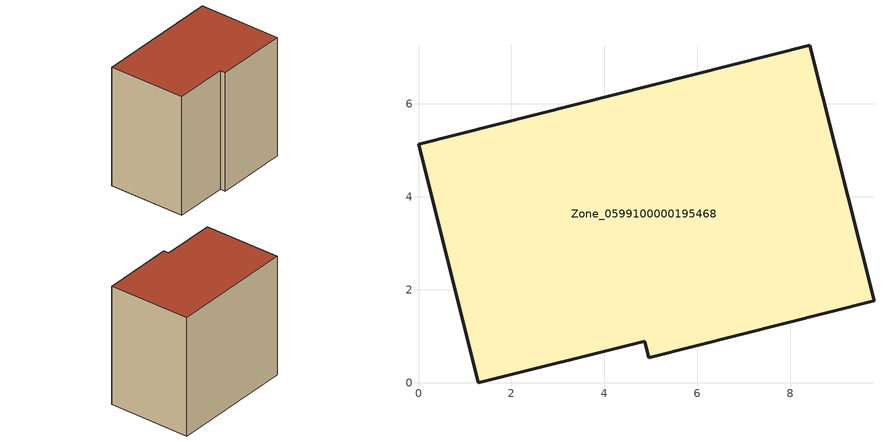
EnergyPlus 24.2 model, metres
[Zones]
Zone_0599100000195468
 floor ground (C_G): 4.87,0.89 1.28,0 0,5.13 8.43,7.26 9.81,1.76 4.96,0.54 z0
 wall outside (C_F): 8.43,7.26 0,5.13 1.28,0 4.87,0.89 4.96,0.54 9.81,1.76 8.43,7.26 z0:8.3
 roof outside (C_R): 4.96,0.54 9.81,1.76 8.43,7.26 0,5.13 1.28,0 4.87,0.89 z8.3
[BUILDING]
Pand.0599100000195468: North Axis=0; Terrain=City; Loads Convergence Tolerance Value=0.04; Temperature Convergence Tolerance Value=0.4; Solar Distribution=FullExterior; Maximum Number of Warmup Days=25; Minimum Number of Warmup Days=1
[Site:Location]
Rotterdam.The.Hague.AP_ZH_NLD Design_Conditions: Latitude=51.96; Longitude=4.45; Time Zone=1; Elevation=-4.5
[SITE:GROUNDTEMPERATURE:BUILDINGSURFACE]
18, 18, 18, 18, 18, 18, 18, 18, 18, 18, 18, 18
[MATERIAL] Thermal Absorptance=0.9; Solar Absorptance=0.7; Visible Absorptance=0.7
Name | Roughness | Thickness | Conductivity | Density | Specific Heat
G.TI.1975-1991 | MediumSmooth | 0.15 | 0.288461 | 540 | 1210
F.TI.1975-1991 | Rough | 0.3 | 0.230769 | 1920 | 840
R.TI.1975-1991 | MediumRough | 0.2 | 0.153846 | 1500 | 1000
[CONSTRUCTION]
C_G: G.TI.1975-1991
C_F: F.TI.1975-1991
C_R: R.TI.1975-1991
[ZONE]
Zone_0599100000195468: Type=1; Multiplier=1; Ceiling Height=Autocalculate; Volume=Autocalculate; Floor Area=autocalculate; Part of Total Floor Area=Yes
[ZONEINFILTRATION:DESIGNFLOWRATE]
Infil_Zone_0599100000195468: Zone or ZoneList or Space or SpaceList=Zone_0599100000195468; Schedule=AlwaysOn; Design Flow Rate Calculation Method=Flow/Area; Flow Rate per Floor Area=0.003; Constant Term Coefficient=1; Temperature Term Coefficient=0; Velocity Term Coefficient=0; Velocity Squared Term Coefficient=0
[HVACTEMPLATE:ZONE:IDEALLOADSAIRSYSTEM]
Zone_0599100000195468: Maximum Heating Supply Air Temperature=50; Minimum Cooling Supply Air Temperature=13; Maximum Heating Supply Air Humidity Ratio=0.0156; Minimum Cooling Supply Air Humidity Ratio=0.0077; Heating Limit=NoLimit; Cooling Limit=NoLimit; Dehumidification Control Type=ConstantSensibleHeatRatio; Cooling Sensible Heat Ratio=0.7; Dehumidification Setpoint=60; Humidification Control Type=None; Humidification Setpoint=30; Outdoor Air Method=None; Outdoor Air Flow Rate per Person=0.00944; Outdoor Air Flow Rate per Zone Floor Area=0; Outdoor Air Flow Rate per Zone=0; Demand Controlled Ventilation Type=None; Outdoor Air Economizer Type=NoEconomizer; Heat Recovery Type=None; Sensible Heat Recovery Effectiveness=0.7; Latent Heat Recovery Effectiveness=0.65
[ZONECONTROL:THERMOSTAT]
ThermostatControl_Zone_0599100000195468: Zone or ZoneList=Zone_0599100000195468; Control Type Schedule=DualSetpointControlType; Control 1=Thermostat_Zone_0599100000195468; Temperature Difference Between Cutout And Setpoint=0
[THERMOSTATSETPOINT:DUALSETPOINT]
Thermostat_Zone_0599100000195468: Heating Setpoint Temperature Schedule=HeatingSetpoint_Zone_0599100000195468; Cooling Setpoint Temperature Schedule=CoolingSetpoint_Zone_0599100000195468
[SCHEDULE:COMPACT]
HeatingSetpoint_Zone_0599100000195468: Through: 12/31, For: AllDays, Until: 24:00, 21
CoolingSetpoint_Zone_0599100000195468: Through: 12/31, For: AllDays, Until: 24:00, 24
DualSetpointControlType: Through: 12/31, For: AllDays, Until: 24:00, 4
AlwaysOn: Through: 12/31, For: AllDays, Until: 24:00, 1
